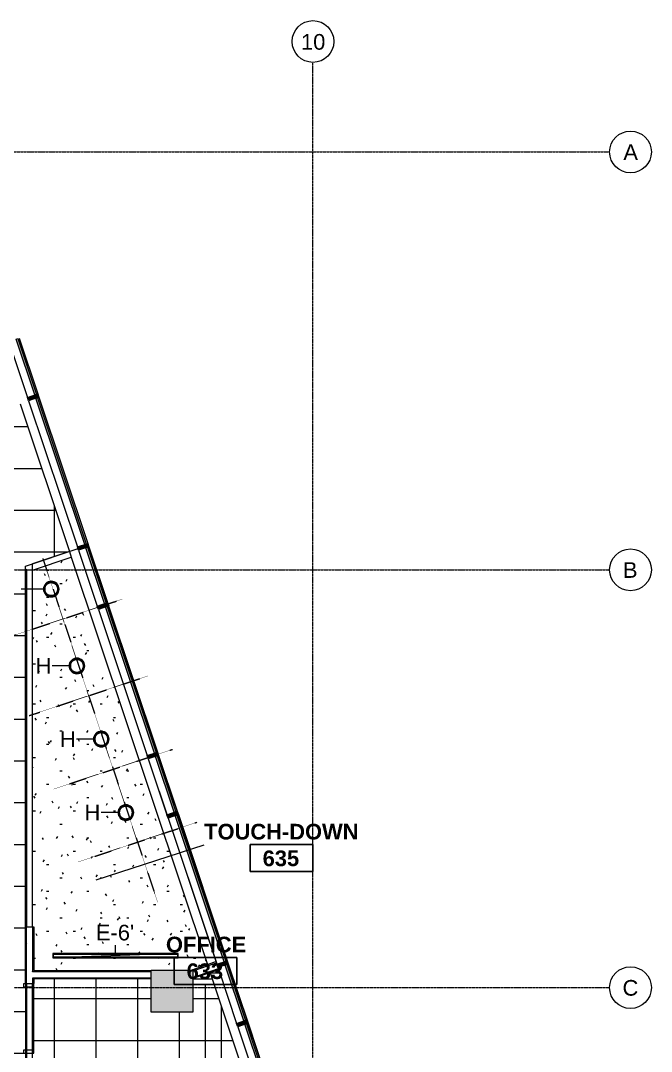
# Model space of a CAD drawing. Header units: inches. Extents: x 2468 to 5383, y -426 to 1376.
# Drawn here: x 4524 to 4886, y 784 to 1376 of the extents above; entities that cross this region are included whole.
import ezdxf

# ---------------------------------------------------------------- set-up
doc = ezdxf.new("R2010")
doc.units = ezdxf.units.IN
doc.header["$MEASUREMENT"] = 0
doc.linetypes.add('Dash 1_16_', pattern=[0.125, 0.0625, -0.0625])
doc.linetypes.add('Grid Line 1_2_', pattern=[0.875, 0.5, -0.125, 0.125, -0.125])
for name, color, linetype, lineweight in [('7200-WISCONSIN-AVE-6TH-FLOOR-031418_dwg', 8, 'Continuous', 9), ('A-AREA-IDEN', 2, 'Continuous', 9), ('A-CLNG', 13, 'Continuous', 13), ('A-CLNG-PATT', 13, 'Continuous', 13), ('A-DETL', 90, 'Continuous', 9), ('A-DOOR', 31, 'Continuous', 13), ('A-DOOR-FRAM', 31, 'Continuous', 20), ('A-GLAZ-CURT', 52, 'Continuous', 9), ('A-GLAZ-CWMG', 51, 'Continuous', 13), ('A-WALL', 113, 'Continuous', 13), ('A-WALL-PATT', 111, 'Continuous', 13), ('Bb-cor', 7, 'Continuous', 9), ('Bb-mullion', 7, 'Continuous', 9), ('E-LITE-EQPM', 33, 'Continuous', 9), ('E-LITE-EQPM-IDEN', 33, 'Continuous', 9), ('I-WALL', 2, 'Continuous', 13), ('Q-CASE', 31, 'Continuous', 9), ('S-COLS', 52, 'Continuous', 13), ('S-GRID', 1, 'Continuous', 9), ('S-GRID-IDEN', 1, 'Continuous', 9)]:
    doc.layers.add(name, color=color, linetype=linetype, lineweight=lineweight)
doc.styles.add('Arial_1', font='arial.ttf', dxfattribs={"height": 9})
doc.styles.add('Swis721 Lt BT', font='swissl.ttf', dxfattribs={"height": 9})
doc.styles.add('Swis721 Lt BT_B', font='', dxfattribs={"height": 9})
doc.styles.get('Swis721 Lt BT_B').set_extended_font_data('Swis721 Lt BT', bold=True)
pattern_1 = [(0, (0, 0), (30.72, 7.68), [1.267, -21.773, 1.267, -21.773, -122.88]), (0, (0, 0), (30.72, 7.68), [-46.08, 1.267, -44.813, 1.267, -21.773, -53.76]), (0, (0, 0), (30.72, 7.68), [-115.2, 1.267, -14.093, 1.267, -37.133]), (120, (11.52, 3.84), (-22.011075, 22.7643), [1.267, -21.773, 1.267, -21.773, -122.88]), (120, (11.52, 3.84), (-22.011075, 22.7643), [-46.08, 1.267, -44.813, 1.267, -21.773, -53.76]), (120, (11.52, 3.84), (-22.011075, 22.7643), [-115.2, 1.267, -14.093, 1.267, -37.133]), (240, (15.36, 19.2), (-8.708925, -30.4443), [1.267, -21.773, 1.267, -21.773, -122.88]), (240, (15.36, 19.2), (-8.708925, -30.4443), [-46.08, 1.267, -44.813, 1.267, -21.773, -53.76]), (240, (15.36, 19.2), (-8.708925, -30.4443), [-115.2, 1.267, -14.093, 1.267, -37.133])]

# ---------------------------------------------------------------- blocks, each defined once
blk = doc.blocks.new('7200-WISCONSIN-AVE-6TH-FLOOR-031418_dwg-5450642-6TH FLOOR RCP')
at = {"layer": 'Bb-cor'}
blk.add_line((4574.57, 1039.38), (4563.2, 1073.41), dxfattribs=at)
at = {"layer": 'Bb-cor', "flags": 128}
for points in [[(4614.64, 919.53), (4603.26, 953.55), (4573.94, 1041.28)], [(4643.33, 833.7), (4654.7, 799.67), (4643.33, 833.7), (4614, 921.42)], [(4694.77, 679.82), (4683.39, 713.84), (4654.07, 801.57)]]:
    blk.add_lwpolyline(points, dxfattribs=at)
at = {"layer": 'Bb-mullion'}
for p, q in [((4573.94, 1041.28), (4574.57, 1039.38)), ((4602.63, 955.45), (4603.26, 953.55)), ((4614, 921.42), (4614.64, 919.53)), ((4642.69, 835.59), (4643.33, 833.7)), ((4654.07, 801.57), (4654.7, 799.67)), ((4654.07, 801.57), (4654.7, 799.67))]:
    blk.add_line(p, q, dxfattribs=at)
blk = doc.blocks.new('Concrete-Rectangular-Column - 24 x 24-4901126-6TH FLOOR RCP')
at = {"layer": 'S-COLS', "lineweight": 9}
blk.add_hatch(color=7, dxfattribs=at).paths.add_polyline_path([(-12, -12), (12, -12), (12, 12), (-12, 12), (-12, -10.83)], flags=0)
at = {"layer": 'S-COLS', "color": 8, "lineweight": 20}
for p, q in [((-12, 12), (12, 12)), ((-12, -12), (-12, 12)), ((12, 12), (12, -12)), ((12, -12), (-12, -12))]:
    blk.add_line(p, q, dxfattribs=at)
blk = doc.blocks.new('Single Flush - OTJ_SOLIDFLUSH_ALUM-6376845-6TH FLOOR RCP')
at = {"layer": 'A-DOOR-FRAM'}
for p, q in [((-20, 3.3125), (-20, -2.4375)), ((-20, 3.3125), (-18, 3.3125)), ((-18, 3.3125), (-18, -2.4375)), ((18.000004, 3.3125), (18.000004, -2.4375)), ((18.000004, 3.3125), (20.000004, 3.3125)), ((20.000004, 3.3125), (20.000004, -2.4375)), ((-20, -2.4375), (-18, -2.4375)), ((18.000004, -2.4375), (20.000004, -2.4375))]:
    blk.add_line(p, q, dxfattribs=at)
blk = doc.blocks.new('System Panel - Glazed-6292516-6TH FLOOR RCP')
at = {"layer": 'A-GLAZ-CURT'}
blk.add_hatch(color=7, dxfattribs=at).paths.add_polyline_path([(16.94, -0.5), (16.94, 0.5), (-16.94, 0.5), (-16.94, -0.5), (5.85, -0.5)], flags=0)
at = {"layer": 'A-GLAZ-CURT', "color": 8, "lineweight": 20}
for p, q in [((-16.94, -0.5), (-16.94, 0.5)), ((-16.94, 0.5), (16.94, 0.5)), ((16.94, 0.5), (16.94, -0.5)), ((16.94, -0.5), (-16.94, -0.5))]:
    blk.add_line(p, q, dxfattribs=at)
blk = doc.blocks.new('System Panel - Glazed-6292517-6TH FLOOR RCP')
at = {"layer": 'A-GLAZ-CURT'}
blk.add_hatch(color=7, dxfattribs=at).paths.add_polyline_path([(44.25, -0.5), (44.25, 0.5), (-44.25, 0.5), (-44.25, -0.5), (30.91, -0.5)], flags=0)
at = {"layer": 'A-GLAZ-CURT', "color": 8, "lineweight": 20}
for p, q in [((-44.25, -0.5), (-44.25, 0.5)), ((-44.25, 0.5), (44.25, 0.5)), ((44.25, 0.5), (44.25, -0.5)), ((44.25, -0.5), (-44.25, -0.5))]:
    blk.add_line(p, q, dxfattribs=at)
blk = doc.blocks.new('Rectangular Mullion - 2_ x 6_ rectangular-5910277-6TH FLOOR RCP')
at = {"layer": 'A-GLAZ-CWMG', "lineweight": 9}
for p, q in [((4517.21, 1191.28), (4527.95, 1159.16)), ((4523.14, 1193.27), (4533.88, 1161.14))]:
    blk.add_line(p, q, dxfattribs=at)
blk = doc.blocks.new('System Panel - Glazed-6292518-6TH FLOOR RCP')
at = {"layer": 'A-GLAZ-CURT'}
blk.add_hatch(color=7, dxfattribs=at).paths.add_polyline_path([(16.94, -0.5), (16.94, 0.5), (-16.94, 0.5), (-16.94, -0.5), (12.95, -0.5)], flags=0)
at = {"layer": 'A-GLAZ-CURT', "color": 8, "lineweight": 20}
for p, q in [((-16.94, -0.5), (-16.94, 0.5)), ((-16.94, 0.5), (16.94, 0.5)), ((16.94, 0.5), (16.94, -0.5)), ((16.94, -0.5), (-16.94, -0.5))]:
    blk.add_line(p, q, dxfattribs=at)
blk = doc.blocks.new('Rectangular Mullion - 2_ x 6_ rectangular-V18-6TH FLOOR RCP')
at = {"layer": 'A-GLAZ-CWMG', "lineweight": 9}
for p, q in [((4528.58, 1157.26), (4556.64, 1073.32)), ((4534.51, 1159.24), (4562.56, 1075.3))]:
    blk.add_line(p, q, dxfattribs=at)
blk = doc.blocks.new('System Panel - Glazed-6292519-6TH FLOOR RCP')
at = {"layer": 'A-GLAZ-CURT'}
blk.add_hatch(color=7, dxfattribs=at).paths.add_polyline_path([(44.25, -0.5), (44.25, 0.5), (-44.25, 0.5), (-44.25, -0.5), (38.24, -0.5)], flags=0)
at = {"layer": 'A-GLAZ-CURT', "color": 8, "lineweight": 20}
for p, q in [((-44.25, -0.5), (-44.25, 0.5)), ((-44.25, 0.5), (44.25, 0.5)), ((44.25, 0.5), (44.25, -0.5)), ((44.25, -0.5), (-44.25, -0.5))]:
    blk.add_line(p, q, dxfattribs=at)
blk = doc.blocks.new('Rectangular Mullion - 2_ x 6_ rectangular-V19-6TH FLOOR RCP')
at = {"layer": 'A-GLAZ-CWMG', "lineweight": 9}
for p, q in [((4563.2, 1073.41), (4573.94, 1041.28)), ((4557.27, 1071.43), (4568.01, 1039.3))]:
    blk.add_line(p, q, dxfattribs=at)
blk = doc.blocks.new('System Panel - Glazed-6292520-6TH FLOOR RCP')
at = {"layer": 'A-GLAZ-CURT'}
blk.add_hatch(color=7, dxfattribs=at).paths.add_polyline_path([(16.94, -0.5), (16.94, 0.5), (-16.94, 0.5), (-16.94, -0.5), (5.85, -0.5)], flags=0)
at = {"layer": 'A-GLAZ-CURT', "color": 8, "lineweight": 20}
for p, q in [((-16.94, -0.5), (-16.94, 0.5)), ((-16.94, 0.5), (16.94, 0.5)), ((16.94, 0.5), (16.94, -0.5)), ((16.94, -0.5), (-16.94, -0.5))]:
    blk.add_line(p, q, dxfattribs=at)
blk = doc.blocks.new('Rectangular Mullion - 2_ x 6_ rectangular-5910275-6TH FLOOR RCP')
at = {"layer": 'A-GLAZ-CWMG', "lineweight": 9}
for p, q in [((4494.45, 1279.1), (4522.51, 1195.16)), ((4488.52, 1277.12), (4516.58, 1193.18))]:
    blk.add_line(p, q, dxfattribs=at)
blk = doc.blocks.new('System Panel - Glazed-6292521-6TH FLOOR RCP')
at = {"layer": 'A-GLAZ-CURT'}
blk.add_hatch(color=7, dxfattribs=at).paths.add_polyline_path([(44.25, -0.5), (44.25, 0.5), (-44.25, 0.5), (-44.25, -0.5), (-43.57, -0.5)], flags=0)
at = {"layer": 'A-GLAZ-CURT', "color": 8, "lineweight": 20}
for p, q in [((-44.25, -0.5), (-44.25, 0.5)), ((-44.25, 0.5), (44.25, 0.5)), ((44.25, 0.5), (44.25, -0.5)), ((44.25, -0.5), (-44.25, -0.5))]:
    blk.add_line(p, q, dxfattribs=at)
blk = doc.blocks.new('System Panel - Glazed-6292522-6TH FLOOR RCP')
at = {"layer": 'A-GLAZ-CURT'}
blk.add_hatch(color=7, dxfattribs=at).paths.add_polyline_path([(16.94, -0.5), (16.94, 0.5), (-16.94, 0.5), (-16.94, -0.5), (5.85, -0.5)], flags=0)
at = {"layer": 'A-GLAZ-CURT', "color": 8, "lineweight": 20}
for p, q in [((-16.94, -0.5), (-16.94, 0.5)), ((-16.94, 0.5), (16.94, 0.5)), ((16.94, 0.5), (16.94, -0.5)), ((16.94, -0.5), (-16.94, -0.5))]:
    blk.add_line(p, q, dxfattribs=at)
blk = doc.blocks.new('Rectangular Mullion - 2_ x 6_ rectangular-V20-6TH FLOOR RCP')
at = {"layer": 'A-GLAZ-CWMG', "lineweight": 9}
for p, q in [((4614.63, 919.52), (4642.68, 835.59)), ((4608.7, 917.54), (4636.76, 833.61))]:
    blk.add_line(p, q, dxfattribs=at)
blk = doc.blocks.new('System Panel - Glazed-6292523-6TH FLOOR RCP')
at = {"layer": 'A-GLAZ-CURT'}
blk.add_hatch(color=7, dxfattribs=at).paths.add_polyline_path([(44.25, -0.5), (44.25, 0.5), (-44.25, 0.5), (-44.25, -0.5), (8.33, -0.5)], flags=0)
at = {"layer": 'A-GLAZ-CURT', "color": 8, "lineweight": 20}
for p, q in [((-44.25, -0.5), (-44.25, 0.5)), ((-44.25, 0.5), (44.25, 0.5)), ((44.25, 0.5), (44.25, -0.5)), ((44.25, -0.5), (-44.25, -0.5))]:
    blk.add_line(p, q, dxfattribs=at)
blk = doc.blocks.new('Rectangular Mullion - 2_ x 6_ rectangular-V21-6TH FLOOR RCP')
at = {"layer": 'A-GLAZ-CWMG', "lineweight": 9}
for p, q in [((4637.82, 830.43), (4648.13, 799.58)), ((4643.32, 833.69), (4654.06, 801.56))]:
    blk.add_line(p, q, dxfattribs=at)
blk = doc.blocks.new('Rectangular Mullion - 2_ x 6_ rectangular-V22-6TH FLOOR RCP')
at = {"layer": 'A-GLAZ-CWMG', "lineweight": 9}
for p, q in [((4654.69, 799.67), (4682.74, 715.73)), ((4648.76, 797.69), (4676.82, 713.75))]:
    blk.add_line(p, q, dxfattribs=at)
blk = doc.blocks.new('Rectangular Mullion - 2_ x 6_ rectangular-6292512-6TH FLOOR RCP')
at = {"layer": 'A-GLAZ-CWMG', "lineweight": 9}
blk.add_hatch(color=7, dxfattribs=at).paths.add_polyline_path([(1, 4.87), (1, -1.38), (-1, -1.38), (-1, 4.87)], flags=0)
at = {"layer": 'A-GLAZ-CWMG', "color": 8, "lineweight": 20}
for p, q in [((1, 4.87), (-1, 4.87)), ((-1, 4.87), (-1, -1.38)), ((1, -1.38), (1, 4.87)), ((-1, -1.38), (1, -1.38))]:
    blk.add_line(p, q, dxfattribs=at)
blk = doc.blocks.new('RECESSED_Cooper_NeoRay_Straight_Narrow_22DR - Recessed_Cooper_NeoRay_Straight_Narrow_Wallwasher_6_-6336486-6TH FLOOR RCP')
at = {"layer": 'E-LITE-EQPM'}
for p, q in [((1.19, 36), (-1.19, -36)), ((-1.19, -36), (-1.19, 36)), ((-1.19, 36), (1.19, 36)), ((-1.19, 36), (1.19, 36)), ((-1.19, 35.75), (-1.19, 36)), ((1.19, 35.75), (-1.19, 35.75)), ((-1.19, 35.75), (-0.84, 35.75)), ((-1.19, 35.75), (-1.19, -35.75)), ((-0.84, 35.75), (0.84, 35.75)), ((-0.84, 35.75), (-0.84, -35.75)), ((-0.84, -35.75), (-0.84, 35.75)), ((0.84, -35.75), (0.84, 35.75)), ((0.84, 35.75), (1.19, 35.75)), ((0.84, 35.75), (0.84, -35.75)), ((1.19, 36), (1.19, -36)), ((1.19, 36), (1.19, 35.75)), ((1.19, 35.75), (1.19, -35.75)), ((-0.84, -35.75), (-1.19, -35.75)), ((-1.19, -35.75), (1.19, -35.75)), ((-1.19, -35.75), (-1.19, -36)), ((1.19, -36), (-1.19, -36)), ((1.19, -36), (-1.19, -36)), ((0.84, -35.75), (-0.84, -35.75)), ((1.19, -35.75), (0.84, -35.75)), ((1.19, -36), (1.19, -35.75))]:
    blk.add_line(p, q, dxfattribs=at)
blk = doc.blocks.new('L-PENDANT_VIBIA PALMA - SINGLE_R19 - L-PENDANT_VIBIA PALMA - SINGLE_R19-6277112-6TH FLOOR RCP')
at = {"layer": 'E-LITE-EQPM', "flags": 128}
for points in [[(-3.75, 0), (-3.75, 0.15), (-3.74, 0.3), (-3.72, 0.45), (-3.7, 0.6), (-3.68, 0.75), (-3.64, 0.89), (-3.6, 1.04), (-3.56, 1.18), (-3.51, 1.32), (-3.45, 1.46), (-3.39, 1.6), (-3.33, 1.73), (-3.25, 1.86), (-3.18, 1.99), (-3.1, 2.12), (-3.01, 2.24), (-2.92, 2.36), (-2.82, 2.47), (-2.72, 2.58), (-2.61, 2.69), (-2.5, 2.79), (-2.39, 2.89), (-2.27, 2.98), (-2.15, 3.07), (-2.03, 3.16), (-1.9, 3.23), (-1.77, 3.31), (-1.63, 3.38), (-1.5, 3.44), (-1.36, 3.5), (-1.22, 3.55), (-1.08, 3.59), (-0.93, 3.63), (-0.78, 3.67), (-0.64, 3.7), (-0.49, 3.72), (-0.34, 3.73), (-0.19, 3.75), (-0.04, 3.75), (0.11, 3.75), (0.26, 3.74), (0.41, 3.73), (0.56, 3.71), (0.71, 3.68), (0.85, 3.65), (1, 3.61), (1.14, 3.57), (1.28, 3.52), (1.42, 3.47), (1.56, 3.41), (1.7, 3.34), (1.83, 3.27), (1.96, 3.2), (2.08, 3.12), (2.21, 3.03), (2.33, 2.94), (2.44, 2.85), (2.55, 2.75), (2.66, 2.64), (2.77, 2.53), (2.86, 2.42), (2.96, 2.3), (3.05, 2.18), (3.13, 2.06), (3.21, 1.93), (3.29, 1.8), (3.36, 1.67), (3.42, 1.53), (3.48, 1.4), (3.53, 1.26), (3.58, 1.11), (3.62, 0.97), (3.66, 0.82), (3.69, 0.68), (3.71, 0.53), (3.73, 0.38), (3.74, 0.23), (3.75, 0.08), (3.75, 0)], [(3.75, 0), (3.75, -0.15), (3.74, -0.3), (3.72, -0.45), (3.7, -0.6), (3.68, -0.75), (3.64, -0.89), (3.6, -1.04), (3.56, -1.18), (3.51, -1.32), (3.45, -1.46), (3.39, -1.6), (3.33, -1.73), (3.25, -1.86), (3.18, -1.99), (3.1, -2.12), (3.01, -2.24), (2.92, -2.36), (2.82, -2.47), (2.72, -2.58), (2.61, -2.69), (2.5, -2.79), (2.39, -2.89), (2.27, -2.98), (2.15, -3.07), (2.03, -3.16), (1.9, -3.23), (1.77, -3.31), (1.63, -3.38), (1.5, -3.44), (1.36, -3.5), (1.22, -3.55), (1.08, -3.59), (0.93, -3.63), (0.78, -3.67), (0.64, -3.7), (0.49, -3.72), (0.34, -3.73), (0.19, -3.75), (0.04, -3.75), (-0.11, -3.75), (-0.26, -3.74), (-0.41, -3.73), (-0.56, -3.71), (-0.71, -3.68), (-0.85, -3.65), (-1, -3.61), (-1.14, -3.57), (-1.28, -3.52), (-1.42, -3.47), (-1.56, -3.41), (-1.7, -3.34), (-1.83, -3.27), (-1.96, -3.2), (-2.08, -3.12), (-2.21, -3.03), (-2.33, -2.94), (-2.44, -2.85), (-2.55, -2.75), (-2.66, -2.64), (-2.77, -2.53), (-2.86, -2.42), (-2.96, -2.3), (-3.05, -2.18), (-3.13, -2.06), (-3.21, -1.93), (-3.29, -1.8), (-3.36, -1.67), (-3.42, -1.53), (-3.48, -1.4), (-3.53, -1.26), (-3.58, -1.11), (-3.62, -0.97), (-3.66, -0.82), (-3.69, -0.68), (-3.71, -0.53), (-3.73, -0.38), (-3.74, -0.23), (-3.75, -0.08), (-3.75, 0)]]:
    blk.add_lwpolyline(points, dxfattribs=at)
at = {"layer": 'E-LITE-EQPM'}
for radius, start, end in [(4.5, 0, 180), (4.5, 180, 360), (4.37, 0, 180), (3.75, 165.32099, 179.72959), (3.75, 150.21779, 164.68766), (3.75, 135.3242, 149.70511), (3.75, 120.25634, 134.70134), (3.75, 105.32149, 119.68843), (3.75, 90.27917, 104.71964), (3.75, 75.3123, 89.67886), (3.75, 60.29773, 74.74224), (3.75, 45.29605, 59.67579), (3.75, 30.31168, 44.77464), (3.75, 15.27204, 29.67867), (3.75, 0.24978, 14.73125), (4.37, 180, 360), (3.75, 180.24978, 194.73125), (3.75, 195.27204, 209.67867), (3.75, 210.31168, 224.77464), (3.75, 225.29605, 239.67579), (3.75, 240.29773, 254.74224), (3.75, 255.3123, 269.67886), (3.75, 270.27917, 284.71964), (3.75, 285.32149, 299.68843), (3.75, 300.25634, 314.70134), (3.75, 315.3242, 329.70511), (3.75, 330.21779, 344.68766), (3.75, 345.32099, 359.72959)]:
    blk.add_arc((0, 0), radius, start, end, dxfattribs=at)
blk = doc.blocks.new('Conference Wood wall24 - Conference Wood wall-6287425-6TH FLOOR RCP')
at = {"layer": 'Q-CASE', "lineweight": 20}
for p, q in [((4530.87, 829.42), (4599, 829.42)), ((4530.87, 829.29), (4530.87, 829.42)), ((4599, 829.29), (4530.87, 829.29))]:
    blk.add_line(p, q, dxfattribs=at)
blk = doc.blocks.new('Room Tag - Room Name and Number-3379422-6TH FLOOR RCP')
at = {"layer": 'A-AREA-IDEN'}
for p, q in [((-0.1881, -0.1636), (-0.1881, -0.0018)), ((-0.1881, -0.0018), (0.1869, -0.0018)), ((0.1869, -0.0018), (-0.1881, -0.0018)), ((-0.1881, -0.0018), (-0.1881, -0.1636)), ((0.1869, -0.0018), (0.1869, -0.1636)), ((0.1869, -0.1636), (0.1869, -0.0018)), ((0.1869, -0.1636), (-0.1881, -0.1636)), ((-0.1881, -0.1636), (0.1869, -0.1636))]:
    blk.add_line(p, q, dxfattribs=at)
blk = doc.blocks.new('Grid - Grid Head - Circle-50561-6TH FLOOR RCP')
at = {"layer": 'S-GRID-IDEN'}
blk.add_circle((0, 0), 0.125, dxfattribs=at)

msp = doc.modelspace()

# ---------------------------------------------------------------- hatches: boundary and pattern name
at = {"layer": 'A-CLNG-PATT'}
h = msp.add_hatch(dxfattribs=at)
h.set_pattern_fill('FP_25', color=256, style=0, pattern_type=2)
h.set_pattern_definition([(0, (4255.338, 926.38), (0, -24), []), (270, (4255.338, 926.38), (-24, -1e-15), [])])
h.paths.add_polyline_path([(3243.55, 520.25), (4735.94, 520.29), (4721.58, 563.24), (4526.69, 563.28), (4526.69, 566.17), (4465.75, 566.17), (4465.75, 565.98), (4438, 565.98), (4438, 566.17), (4225.75, 566.17), (4225.75, 565.98), (4169, 565.98), (4169, 566.17), (4124.87, 566.18), (4124.87, 566.38), (3986.25, 566.38), (3986.25, 565.87), (3957.75, 565.87), (3957.75, 566.38), (3746, 566.38), (3746, 565.87), (3717.75, 565.87), (3717.75, 566.38), (3600, 566.38), (3600, 712.12), (3542, 712.12), (3542, 566.38), (3228.13, 566.38), (3237.67, 537.85)], flags=0)
h.paths.add_polyline_path([(4054.03, 551.97), (4049.65, 551.97), (4049.65, 556.35), (4054.03, 556.35), (4054.03, 552.41)], flags=0)
h.paths.add_polyline_path([(4242.09, 551.97), (4241.65, 551.97), (4241.65, 556.35), (4246.03, 556.35), (4246.03, 551.97), (4245.59, 551.97)], flags=0)
h.paths.add_polyline_path([(4699.09, 551.97), (4698.65, 551.97), (4698.65, 556.35), (4703.03, 556.35), (4703.03, 551.97), (4702.59, 551.97)], flags=0)
h.paths.add_polyline_path([(4337.65, 551.97), (4337.65, 556.35), (4342.03, 556.35), (4342.03, 551.97), (4338.09, 551.97)], flags=0)
h.paths.add_polyline_path([(4434.09, 551.97), (4433.65, 551.97), (4433.65, 556.35), (4438.03, 556.35), (4438.03, 551.97), (4437.59, 551.97)], flags=0)
h.paths.add_polyline_path([(3286.1, 551.97), (3281.73, 551.97), (3281.73, 556.35), (3286.1, 556.35), (3286.1, 552.41)], flags=0)
h.paths.add_polyline_path([(4510.09, 551.97), (4506.15, 551.97), (4506.15, 556.35), (4510.53, 556.35), (4510.53, 551.97)], flags=0)
h.paths.add_polyline_path([(3478.1, 551.97), (3473.73, 551.97), (3473.73, 556.35), (3478.1, 556.35), (3478.1, 552.41)], flags=0)
h.paths.add_polyline_path([(3669.67, 551.97), (3665.73, 551.97), (3665.73, 556.35), (3670.1, 556.35), (3670.1, 551.97)], flags=0)
h.paths.add_polyline_path([(3762.58, 551.97), (3762.14, 551.97), (3762.14, 556.35), (3766.52, 556.35), (3766.52, 551.97), (3766.08, 551.97)], flags=0)
h.paths.add_polyline_path([(4149.09, 551.97), (4145.15, 551.97), (4145.15, 556.35), (4149.53, 556.35), (4149.53, 551.97)], flags=0)
h.paths.add_polyline_path([(3861.67, 551.97), (3857.73, 551.97), (3857.73, 556.35), (3862.1, 556.35), (3862.1, 551.97)], flags=0)
h.paths.add_polyline_path([(3953.73, 551.97), (3953.73, 556.35), (3958.1, 556.35), (3958.1, 551.97), (3954.17, 551.97)], flags=0)
h.paths.add_polyline_path([(3377.97, 551.97), (3377.97, 556.35), (3382.34, 556.35), (3382.34, 551.97), (3378.41, 551.97)], flags=0)
h.paths.add_polyline_path([(3568.81, 551.97), (3568.81, 556.35), (3573.18, 556.35), (3573.18, 551.97), (3569.02, 551.97)], flags=0)
h.paths.add_polyline_path([(4602.17, 551.97), (4601.73, 551.97), (4601.73, 556.35), (4606.1, 556.35), (4606.1, 551.97), (4605.67, 551.97)], flags=0)
h.paths.add_polyline_path([(4225.75, 570.17), (4438, 570.17), (4438, 594.25), (4465.75, 594.25), (4465.75, 570.17), (4526.69, 570.17), (4526.69, 1062.25), (4551.97, 1070.7), (4523.63, 1155.52), (3947.94, 1155.52), (3947.94, 1307.13), (3871.95, 1307.13), (3871.95, 897.23), (3872.37, 898.62), (4012.67, 898.62), (3989.35, 897.23), (4013.5, 897.26), (4013.5, 898.25), (4124.5, 898.25), (4124.5, 897.25), (4122.25, 897.23), (4122.25, 897.13), (4124.87, 897.13), (4124.87, 898.25), (4125.87, 898.25), (4125.87, 829.63), (4124.87, 829.63), (4124.87, 570.17), (4169, 570.17), (4169, 594.25), (4225.75, 594.25), (4225.75, 580.12)], flags=0)
h.paths.add_polyline_path([(4329.44, 590.51), (4327.06, 590.51), (4327.06, 782.51), (4329.44, 782.51), (4329.44, 664.66)], flags=0)
h.paths.add_polyline_path([(3573.18, 599.99), (3568.81, 599.99), (3568.81, 604.37), (3573.18, 604.37), (3573.18, 600.43)], flags=0)
h.paths.add_polyline_path([(4149.53, 624.19), (4145.15, 624.19), (4145.15, 628.57), (4149.53, 628.57), (4149.53, 624.63)], flags=0)
h.paths.add_polyline_path([(4509.53, 624.19), (4505.15, 624.19), (4505.15, 628.57), (4509.53, 628.57), (4509.53, 624.63)], flags=0)
h.paths.add_polyline_path([(4231.06, 638.51), (4231.06, 782.51), (4233.44, 782.51), (4233.44, 638.51)], flags=0)
h.paths.add_polyline_path([(4423.44, 638.51), (4421.06, 638.51), (4421.06, 782.51), (4423.44, 782.51), (4423.44, 664.66)], flags=0)
h.paths.add_polyline_path([(3572.74, 673.19), (3568.81, 673.19), (3568.81, 677.57), (3573.18, 677.57), (3573.18, 673.19)], flags=0)
h.paths.add_polyline_path([(4149.53, 720.19), (4145.15, 720.19), (4145.15, 724.57), (4149.53, 724.57), (4149.53, 720.63)], flags=0)
h.paths.add_polyline_path([(4509.53, 720.19), (4505.15, 720.19), (4505.15, 724.57), (4509.53, 724.57), (4509.53, 720.63)], flags=0)
h.paths.add_polyline_path([(4327.06, 796.62), (4229.25, 796.62), (4229.25, 811.38), (4225, 811.38), (4225, 810.38), (4224, 810.38), (4224, 808.12), (4181.55, 808.12), (4181.55, 832.12), (4224, 832.12), (4224, 828.38), (4225, 828.38), (4225, 827.38), (4229.25, 827.38), (4229.25, 844.1), (4434, 844.1), (4434, 827.38), (4439, 827.38), (4439, 828.38), (4440, 828.38), (4440, 830.12), (4464, 830.12), (4464, 806.12), (4440, 806.12), (4440, 810.38), (4439, 810.38), (4439, 811.38), (4434, 811.38), (4434, 796.62), (4329.44, 796.62)], flags=0)
h.paths.add_polyline_path([(4183.8, 810.37), (4200, 810.37), (4200, 829.87), (4183.8, 829.87), (4183.8, 826.68)], flags=0)
h.paths.add_polyline_path([(4149.53, 816.19), (4145.15, 816.19), (4145.15, 820.57), (4149.53, 820.57), (4149.53, 816.63)], flags=0)
h.paths.add_polyline_path([(4509.09, 816.19), (4505.15, 816.19), (4505.15, 820.57), (4509.53, 820.57), (4509.53, 816.19)], flags=0)
h.paths.add_polyline_path([(4340.6, 845.43), (4267.67, 845.43), (4267.49, 845.5), (4267.42, 845.68), (4267.42, 852.93), (4267.49, 853.1), (4267.67, 853.18), (4395.23, 853.17), (4395.34, 853.1), (4395.42, 852.93), (4395.42, 845.68), (4395.34, 845.5), (4395.17, 845.43), (4349.81, 845.43)], flags=0)
h.paths.add_polyline_path([(4231.06, 854.51), (4231.06, 1022.51), (4233.44, 1022.51), (4233.44, 854.51)], flags=0)
h.paths.add_polyline_path([(4423.44, 854.51), (4421.06, 854.51), (4421.06, 1022.51), (4423.44, 1022.51), (4423.44, 854.88)], flags=0)
h.paths.add_polyline_path([(4327.06, 854.51), (4327.06, 1094.51), (4329.44, 1094.51), (4329.44, 854.51)], flags=0)
h.paths.add_polyline_path([(4509.09, 912.19), (4505.15, 912.19), (4505.15, 916.57), (4509.53, 916.57), (4509.53, 912.19)], flags=0)
h.paths.add_polyline_path([(3966.96, 926.38), (3966.96, 1046), (3957.88, 1046), (3957.88, 1074.25), (3986.13, 1074.25), (3986.13, 1046), (3969.34, 1046), (3969.34, 926.38)], flags=0)
h.paths.add_polyline_path([(4159.71, 926.38), (4159.71, 1046.38), (4162.09, 1046.38), (4162.09, 926.38)], flags=0)
h.paths.add_polyline_path([(4065.71, 926.38), (4063.34, 926.38), (4063.34, 1094.38), (4065.71, 1094.38), (4065.71, 934.5)], flags=0)
h.paths.add_polyline_path([(3906.59, 936.19), (3906.15, 936.19), (3906.15, 940.57), (3910.53, 940.57), (3910.53, 936.19), (3910.09, 936.19)], flags=0)
h.paths.add_polyline_path([(4509.09, 1008.19), (4505.15, 1008.19), (4505.15, 1012.57), (4509.53, 1012.57), (4509.53, 1008.19)], flags=0)
h.paths.add_polyline_path([(3906.15, 1032.19), (3906.15, 1036.57), (3910.53, 1036.57), (3910.53, 1032.19), (3906.59, 1032.19)], flags=0)
h.paths.add_polyline_path([(4465.75, 1045.98), (4438, 1045.98), (4438, 1074.25), (4465.75, 1074.25), (4465.75, 1048.48)], flags=0)
h.paths.add_polyline_path([(4197.48, 1045.98), (4169, 1045.98), (4169, 1074.25), (4225.75, 1074.25), (4225.75, 1045.98), (4223.25, 1045.98)], flags=0)
h.paths.add_polyline_path([(3906.15, 1128.19), (3906.15, 1132.57), (3910.53, 1132.57), (3910.53, 1128.19), (3906.59, 1128.19)], flags=0)
h.paths.add_polyline_path([(4030.09, 1128.19), (4026.15, 1128.19), (4026.15, 1132.57), (4030.53, 1132.57), (4030.53, 1128.19)], flags=0)
h.paths.add_polyline_path([(4121.15, 1128.19), (4121.15, 1132.57), (4125.53, 1132.57), (4125.53, 1128.19), (4121.59, 1128.19)], flags=0)
h.paths.add_polyline_path([(4221.09, 1128.19), (4217.15, 1128.19), (4217.15, 1132.57), (4221.53, 1132.57), (4221.53, 1128.19)], flags=0)
h.paths.add_polyline_path([(4317.09, 1128.19), (4313.15, 1128.19), (4313.15, 1132.57), (4317.53, 1132.57), (4317.53, 1128.19)], flags=0)
h.paths.add_polyline_path([(4409.15, 1128.19), (4409.15, 1132.57), (4413.53, 1132.57), (4413.53, 1128.19), (4409.59, 1128.19)], flags=0)
h.paths.add_polyline_path([(4504.6, 1128.48), (4504.16, 1128.48), (4504.16, 1132.85), (4508.54, 1132.85), (4508.54, 1128.48), (4506.97, 1128.48)], flags=0)
h.paths.add_polyline_path([(3906.15, 1224.19), (3906.15, 1228.57), (3910.53, 1228.57), (3910.53, 1224.19), (3906.59, 1224.19)], flags=0)
h = msp.add_hatch(dxfattribs=at)
h.set_pattern_fill('FP_1', color=256, style=0, pattern_type=2)
h.set_pattern_definition(pattern_1)
h.paths.add_polyline_path([(4631.91, 828.4), (4632.96, 828.4), (4632.85, 828.72)], flags=0)
h.paths.add_polyline_path([(4542.48, 829.99), (4599, 829.99), (4599, 830.12), (4621.92, 830.12), (4631.3, 833.34), (4553.11, 1067.3), (4530.88, 1059.87), (4530.88, 855.13), (4531.56, 855.13), (4531.56, 829.99), (4542.36, 829.99)], flags=0)
h.paths.add_polyline_path([(4608.7, 837.3), (4542.48, 837.3), (4542.48, 839.67), (4614.48, 839.67), (4614.48, 837.3), (4612.85, 837.3)], flags=0)
h.paths.add_polyline_path([(4526.69, 855.13), (4527.38, 855.13), (4527.38, 1060.13), (4530.88, 1060.13), (4530.88, 1063.56), (4552, 1070.62), (4551.97, 1070.7), (4526.69, 1062.25), (4526.69, 918.28)], flags=0)
h.paths.add_polyline_path([(4584.45, 916.19), (4583.29, 916.34), (4582.2, 916.79), (4581.2, 917.59), (4580.53, 918.5), (4580.1, 919.55), (4579.95, 920.69), (4580.11, 921.85), (4580.56, 922.94), (4581.36, 923.94), (4582.27, 924.61), (4583.32, 925.04), (4584.45, 925.19), (4585.62, 925.03), (4586.7, 924.58), (4587.7, 923.78), (4588.38, 922.87), (4588.8, 921.82), (4588.95, 920.69), (4588.8, 919.52), (4588.35, 918.44), (4587.55, 917.44), (4586.64, 916.76), (4585.59, 916.34), (4585.4, 916.31)], flags=0)
h.paths.add_polyline_path([(4570.35, 958.39), (4569.18, 958.55), (4568.1, 959), (4567.1, 959.8), (4566.42, 960.7), (4566, 961.76), (4565.85, 962.95), (4566, 964.06), (4566.45, 965.14), (4567.25, 966.14), (4568.16, 966.82), (4569.21, 967.24), (4570.35, 967.39), (4571.51, 967.24), (4572.6, 966.79), (4573.6, 965.99), (4574.27, 965.08), (4574.7, 964.02), (4574.85, 962.89), (4574.69, 961.73), (4574.18, 960.55), (4573.44, 959.64), (4572.53, 958.97), (4571.48, 958.54), (4570.9, 958.46)], flags=0)
h.paths.add_polyline_path([(4556.3, 1000.42), (4555.14, 1000.57), (4554.05, 1001.02), (4553.05, 1001.82), (4552.34, 1002.82), (4551.95, 1003.79), (4551.8, 1004.92), (4551.95, 1006.08), (4552.47, 1007.26), (4553.21, 1008.17), (4554.11, 1008.84), (4555.17, 1009.27), (4556.3, 1009.42), (4557.47, 1009.27), (4558.55, 1008.82), (4559.57, 1007.98), (4560.22, 1007.11), (4560.65, 1006.05), (4560.8, 1004.92), (4560.65, 1003.75), (4560.2, 1002.67), (4559.39, 1001.67), (4558.49, 1001), (4557.43, 1000.57), (4557.25, 1000.54)], flags=0)
h.paths.add_polyline_path([(4543.75, 1045.1), (4542.69, 1044.67), (4541.56, 1044.52), (4540.4, 1044.67), (4539.31, 1045.12), (4538.31, 1045.92), (4537.64, 1046.83), (4537.21, 1047.89), (4537.06, 1049.02), (4537.22, 1050.18), (4537.66, 1051.27), (4538.47, 1052.27), (4539.37, 1052.94), (4540.43, 1053.37), (4541.56, 1053.52), (4542.73, 1053.36), (4543.81, 1052.92), (4544.84, 1052.08), (4545.48, 1051.21), (4545.91, 1050.15), (4546.06, 1049.02), (4545.91, 1047.85), (4545.46, 1046.77), (4544.66, 1045.77), (4543.81, 1045.12)], flags=0)
h = msp.add_hatch(dxfattribs=at)
h.set_pattern_fill('FP_19', color=256, style=0, pattern_type=2)
h.set_pattern_definition([(0, (4567.338, 765.798), (0, -24), []), (270, (4567.338, 765.798), (-24, -1e-15), [])])
h.paths.add_polyline_path([(4531.56, 685.99), (4680.56, 685.99), (4634.06, 825.11), (4623, 825.11), (4623, 806.12), (4599, 806.12), (4599, 825.11), (4531.56, 825.11), (4531.56, 717.36)], flags=0)
h.paths.add_polyline_path([(4640.07, 717.36), (4615.5, 717.36), (4615.5, 765.99), (4640.07, 765.99), (4640.07, 728.07)], flags=0)
h.paths.add_polyline_path([(4542.96, 717.36), (4542.96, 765.99), (4567.53, 765.99), (4567.53, 717.36), (4552.47, 717.36)], flags=0)
at = {"layer": 'A-WALL-PATT', "lineweight": 9}
h = msp.add_hatch(dxfattribs=at)
h.set_pattern_fill('FP_1', color=256, style=0, pattern_type=2)
h.set_pattern_definition(pattern_1)
h.paths.add_polyline_path([(4527.21, 563.87), (4527.31, 563.87), (4527.31, 571.63), (4526.69, 571.63), (4526.69, 563.87)], flags=0)
h.paths.add_polyline_path([(4527.31, 681.8), (4527.31, 685.3), (4526.69, 685.3), (4526.69, 681.8)], flags=0)
h.paths.add_polyline_path([(4527.31, 822.49), (4527.31, 855.13), (4526.69, 855.13), (4526.69, 822.49)], flags=0)
h = msp.add_hatch(dxfattribs=at)
h.set_pattern_fill('FP_1', color=256, style=0, pattern_type=2)
h.set_pattern_definition(pattern_1)
h.paths.add_polyline_path([(4530.94, 568.12), (4531.56, 568.12), (4531.56, 571.63), (4530.94, 571.63), (4530.94, 568.12)], flags=0)
h.paths.add_polyline_path([(4530.94, 822.49), (4531.56, 822.49), (4531.56, 825.74), (4530.94, 825.74), (4530.94, 825.11)], flags=0)
h.paths.add_polyline_path([(4530.94, 829.36), (4530.99, 829.42), (4531.56, 829.42), (4531.56, 855.13), (4530.94, 855.13), (4530.94, 829.99)], flags=0)
h = msp.add_hatch(dxfattribs=at)
h.set_pattern_fill('FP_1', color=256, style=0, pattern_type=2)
h.set_pattern_definition(pattern_1)
h.paths.add_polyline_path([(4536.2, 829.36), (4599, 829.36), (4599, 829.99), (4531.56, 829.99), (4531.56, 829.36), (4534.05, 829.36)], flags=0)
h = msp.add_hatch(dxfattribs=at)
h.set_pattern_fill('FP_1', color=256, style=0, pattern_type=2)
h.set_pattern_definition(pattern_1)
h.paths.add_polyline_path([(4542.48, 825.11), (4599, 825.11), (4599, 825.74), (4531.56, 825.74), (4531.56, 825.11), (4534.05, 825.11)], flags=0)

# ---------------------------------------------------------------- linework, layer by layer
at = {"layer": 'A-AREA-IDEN'}
for p, q in [((4567.34, 882.08), (4629.47, 902.13)), ((4630.26, 774.66), (4630.27, 821.96))]:
    msp.add_line(p, q, dxfattribs=at)
at = {"layer": 'A-CLNG'}
for p, q in [((4526.69, 1062.25), (4556.96, 1072.36)), ((4526.69, 855.13), (4526.69, 1062.25)), ((4603.53, 933.01), (4636.47, 834.44)), ((4614.48, 839.67), (4542.48, 839.67)), ((4542.48, 839.67), (4542.48, 837.3)), ((4542.48, 837.3), (4614.48, 837.3)), ((4614.48, 837.3), (4614.48, 839.67)), ((4637.81, 830.42), (4638.48, 828.4)), ((4623, 825.11), (4634.06, 825.11)), ((4638.48, 828.4), (4631.92, 828.4))]:
    msp.add_line(p, q, dxfattribs=at)
at = {"layer": 'A-DETL', "linetype": 'Dash 1_16_'}
for p, q in [((4536.76, 1066.55), (4602.69, 869.27)), ((4514.2, 1020.49), (4582.48, 1043.31)), ((4528.94, 976.38), (4597.22, 999.21)), ((4543.05, 934.18), (4611.33, 957)), ((4557.04, 892.31), (4625.32, 915.13))]:
    msp.add_line(p, q, dxfattribs=at)
at = {"layer": 'A-WALL', "lineweight": 9}
for p, q in [((4523.63, 1155.52), (4552, 1070.62)), ((4553.11, 1067.3), (4631.3, 833.34)), ((4632.85, 828.72), (4680.56, 685.99))]:
    msp.add_line(p, q, dxfattribs=at)
at = {"layer": 'A-WALL'}
for p, q in [((4527.31, 822.49), (4527.31, 855.13)), ((4530.94, 829.36), (4530.94, 855.13)), ((4530.94, 829.36), (4599, 829.36)), ((4623, 829.83), (4636.46, 834.45)), ((4623, 826), (4637.64, 831.02)), ((4530.94, 822.49), (4530.94, 825.74)), ((4530.94, 825.74), (4599, 825.74))]:
    msp.add_line(p, q, dxfattribs=at)
at = {"layer": 'E-LITE-EQPM-IDEN'}
for p, q in [((4537.06, 1049.02), (4524.29, 1049.02)), ((4551.8, 1004.92), (4542.03, 1004.92)), ((4565.85, 962.89), (4556.07, 962.89)), ((4579.95, 920.69), (4570.18, 920.69)), ((4578.48, 839.67), (4578.49, 844.5))]:
    msp.add_line(p, q, dxfattribs=at)
at = {"layer": 'I-WALL', "lineweight": 9}
for p, q in [((4552, 1070.62), (4530.88, 1063.56)), ((4530.88, 1059.87), (4553.11, 1067.3)), ((4552, 1070.62), (4553.11, 1067.3)), ((4527.38, 1060.13), (4527.38, 855.13)), ((4527.38, 1060.13), (4530.88, 1060.13)), ((4530.88, 1060.13), (4530.88, 1063.56)), ((4530.88, 855.13), (4530.88, 1059.87)), ((4526.69, 822.49), (4526.69, 685.3)), ((4527.38, 822.49), (4527.38, 685.3)), ((4530.88, 685.3), (4530.88, 822.49)), ((4531.56, 784.49), (4531.56, 820.49))]:
    msp.add_line(p, q, dxfattribs=at)
at = {"layer": 'I-WALL'}
for p, q in [((4526.69, 822.49), (4526.69, 855.13)), ((4526.69, 855.13), (4531.56, 855.13)), ((4531.56, 855.13), (4531.56, 829.99)), ((4621.92, 830.12), (4636.25, 835.04)), ((4636.25, 835.04), (4637.84, 830.43)), ((4531.56, 829.99), (4599, 829.99)), ((4637.84, 830.43), (4623, 825.33)), ((4531.56, 825.11), (4531.56, 822.49)), ((4599, 825.11), (4531.56, 825.11))]:
    msp.add_line(p, q, dxfattribs=at)
at = {"layer": 'S-GRID', "linetype": 'Grid Line 1_2_'}
for p, q in [((4692, -16.1), (4692, 1351.58)), ((3004.37, 1300.13), (4862.49, 1300.13)), ((2467.88, 1060.12), (4862.49, 1060.12)), ((2467.88, 820.12), (4862.49, 820.12))]:
    msp.add_line(p, q, dxfattribs=at)

# ---------------------------------------------------------------- block references
at = {"layer": '7200-WISCONSIN-AVE-6TH-FLOOR-031418_dwg', "color": 7}
msp.add_blockref('7200-WISCONSIN-AVE-6TH-FLOOR-031418_dwg-5450642-6TH FLOOR RCP', (0, 0), dxfattribs=at)
at = {"layer": 'A-AREA-IDEN', "xscale": 95.99999999999994, "yscale": 95.99999999999994, "zscale": 95.99999999999994}
for p in [(4673.97, 902.5), (4630.26, 837.66)]:
    msp.add_blockref('Room Tag - Room Name and Number-3379422-6TH FLOOR RCP', p, dxfattribs=at)
at = {"layer": 'A-DOOR', "rotation": 89.99999999999986}
msp.add_blockref('Single Flush - OTJ_SOLIDFLUSH_ALUM-6376845-6TH FLOOR RCP', (4529.13, 802.49), dxfattribs=at)
at = {"layer": 'A-GLAZ-CURT', "rotation": 288.4809150346402}
for name, p in [('System Panel - Glazed-6292516-6TH FLOOR RCP', (4527.2, 1176.77)), ('System Panel - Glazed-6292517-6TH FLOOR RCP', (4547.23, 1116.84)), ('System Panel - Glazed-6292518-6TH FLOOR RCP', (4567.26, 1056.91)), ('System Panel - Glazed-6292519-6TH FLOOR RCP', (4587.29, 996.98)), ('System Panel - Glazed-6292520-6TH FLOOR RCP', (4607.32, 937.05)), ('System Panel - Glazed-6292521-6TH FLOOR RCP', (4627.35, 877.12)), ('System Panel - Glazed-6292522-6TH FLOOR RCP', (4647.38, 817.19)), ('System Panel - Glazed-6292523-6TH FLOOR RCP', (4667.41, 757.26))]:
    msp.add_blockref(name, p, dxfattribs=at)
at = {"layer": 'A-GLAZ-CWMG', "lineweight": 9}
for name, p in [('Rectangular Mullion - 2_ x 6_ rectangular-5910277-6TH FLOOR RCP', (0, 0)), ('Rectangular Mullion - 2_ x 6_ rectangular-V18-6TH FLOOR RCP', (0, 0)), ('Rectangular Mullion - 2_ x 6_ rectangular-V19-6TH FLOOR RCP', (0, 0)), ('Rectangular Mullion - 2_ x 6_ rectangular-5910275-6TH FLOOR RCP', (80.12, -239.72)), ('Rectangular Mullion - 2_ x 6_ rectangular-5910277-6TH FLOOR RCP', (80.12, -239.72)), ('Rectangular Mullion - 2_ x 6_ rectangular-V20-6TH FLOOR RCP', (0, 0)), ('Rectangular Mullion - 2_ x 6_ rectangular-V21-6TH FLOOR RCP', (0, 0)), ('Rectangular Mullion - 2_ x 6_ rectangular-V22-6TH FLOOR RCP', (0, 0))]:
    msp.add_blockref(name, p, dxfattribs=at)
at = {"layer": 'A-GLAZ-CWMG', "lineweight": 9, "extrusion": (0, 0, -1), "rotation": 251.5190849653598}
for p in [(-4532.89, 1159.75), (-4561.58, 1073.92), (-4572.95, 1039.9), (-4601.64, 954.06), (-4613.01, 920.04), (-4641.7, 834.2), (-4653.07, 800.18)]:
    msp.add_blockref('Rectangular Mullion - 2_ x 6_ rectangular-6292512-6TH FLOOR RCP', p, dxfattribs=at)
at = {"layer": 'E-LITE-EQPM'}
for p in [(4541.56, 1049.02), (4556.3, 1004.92), (4570.35, 962.89), (4584.45, 920.69)]:
    msp.add_blockref('L-PENDANT_VIBIA PALMA - SINGLE_R19 - L-PENDANT_VIBIA PALMA - SINGLE_R19-6277112-6TH FLOOR RCP', p, dxfattribs=at)
at = {"layer": 'E-LITE-EQPM', "extrusion": (0, 0, -1), "rotation": 89.9999999999999}
msp.add_blockref('RECESSED_Cooper_NeoRay_Straight_Narrow_22DR - Recessed_Cooper_NeoRay_Straight_Narrow_Wallwasher_6_-6336486-6TH FLOOR RCP', (-4578.48, 838.49), dxfattribs=at)
at = {"layer": 'Q-CASE'}
msp.add_blockref('Conference Wood wall24 - Conference Wood wall-6287425-6TH FLOOR RCP', (0, 0), dxfattribs=at)
at = {"layer": 'S-COLS', "lineweight": 9}
msp.add_blockref('Concrete-Rectangular-Column - 24 x 24-4901126-6TH FLOOR RCP', (4611, 818.12), dxfattribs=at)
at = {"layer": 'S-GRID-IDEN', "xscale": 95.99999999999994, "yscale": 95.99999999999994, "zscale": 95.99999999999994}
msp.add_blockref('Grid - Grid Head - Circle-50561-6TH FLOOR RCP', (4692, 1363.58), dxfattribs=at)
at = {"layer": 'S-GRID-IDEN', "xscale": 95.99999999999994, "yscale": 95.99999999999994, "zscale": 95.99999999999994, "rotation": 269.9999999999994}
for p in [(4874.49, 1300.13), (4874.49, 1060.12), (4874.49, 820.12)]:
    msp.add_blockref('Grid - Grid Head - Circle-50561-6TH FLOOR RCP', p, dxfattribs=at)

# ---------------------------------------------------------------- texts
at = {"layer": 'A-AREA-IDEN', "char_height": 9, "attachment_point": 1, "style": 'Swis721 Lt BT_B'}
for s, insert, width in [('TOUCH-DOWN', (4629.47, 914.22), 107.565), ('635', (4663.07, 898.9), 25.452), ('OFFICE', (4607.52, 849.38), 54.843), ('633', (4619.37, 834.06), 25.452)]:
    msp.add_mtext(s, dxfattribs=dict(at, insert=insert, width=width))
at = {"layer": 'E-LITE-EQPM-IDEN', "char_height": 9, "attachment_point": 1, "style": 'Arial_1'}
for s, insert, width in [('H', (4532.54, 1009.43), 11.211), ('H', (4546.59, 967.4), 11.211), ('H', (4560.69, 925.19), 11.211), ("E-6'", (4567.25, 856.26), 26.967)]:
    msp.add_mtext(s, dxfattribs=dict(at, insert=insert, width=width))
at = {"layer": 'S-GRID-IDEN', "char_height": 9, "attachment_point": 1, "style": 'Swis721 Lt BT'}
for s, insert, width in [('10', (4685.12, 1367.87), 16.362), ('A', (4870.39, 1304.52), 9.393), ('B', (4870.15, 1064.51), 9.999), ('C', (4869.9, 824.51), 10.605)]:
    msp.add_mtext(s, dxfattribs=dict(at, insert=insert, width=width))

doc.saveas('drawing.dxf')
